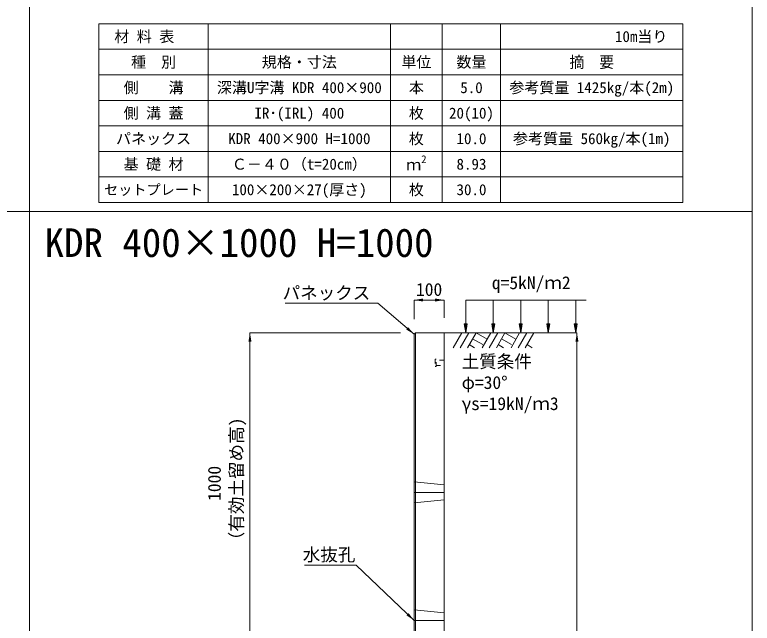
# Model space of a CAD drawing. Units: millimetres at full size. Extents: x 172874 to 217143, y 854931 to 903297.
# Drawn here: x 214694 to 217143, y 857964 to 859984 of the extents above; entities that cross this region are included whole.
import ezdxf
from ezdxf.enums import TextEntityAlignment as Align

# ---------------------------------------------------------------- set-up
doc = ezdxf.new("R2010")
doc.units = ezdxf.units.MM
doc.header["$LTSCALE"] = 20
doc.linetypes.add('DASHED', pattern=[7.5, 6, -1.5])
doc.linetypes.add('USER3', pattern=[1.35, 0.75, -0.6])
for name, color, linetype, lineweight in [('0_2', 7, 'Continuous', 20), ('Defpoints_3', 8, 'Continuous', 0), ('パネックスKDR', 2, 'Continuous', 13), ('図枠', 5, 'Continuous', 13), ('寸法・材料表', 7, 'Continuous', 13), ('寸法線', 7, 'Continuous', 13), ('引出線', 4, 'Continuous', 13), ('補助線', 8, 'Continuous', 13), ('ｲﾝｻｰﾄ', 3, 'USER3', 5), ('ﾊｯﾁﾝｸﾞ', 7, 'Continuous', 5)]:
    doc.layers.add(name, color=color, linetype=linetype, lineweight=lineweight)
doc.layers.add('文字', color=7, linetype='Continuous')
doc.styles.add('ＭＳ ゴシック', font='')
doc.styles.add('ＭＳ Ｐゴシック', font='')
doc.styles.get('ＭＳ ゴシック').set_extended_font_data('MS Gothic')
doc.styles.get('ＭＳ Ｐゴシック').set_extended_font_data('MS PGothic')

# ---------------------------------------------------------------- blocks, each defined once
blk = doc.blocks.new('filled_arrow')
at = {"color": 0, "linetype": 'Continuous', "lineweight": -2}
blk.add_solid([(7.5, 1.25), (0, 0), (7.5, -1.25)], dxfattribs=at)

msp = doc.modelspace()

# ---------------------------------------------------------------- hatches: boundary and pattern name
at = {"layer": '寸法線'}
for points in [[(216196.31, 858958.52), (216191.31, 858928.52), (216186.31, 858958.52)], [(216287.73, 858958.52), (216282.73, 858928.52), (216277.73, 858958.52)], [(216379.14, 858958.52), (216374.14, 858928.52), (216369.14, 858958.52)], [(216470.55, 858958.52), (216465.55, 858928.52), (216460.55, 858958.52)], [(216561.93, 858958.52), (216556.93, 858928.52), (216551.93, 858958.52)]]:
    msp.add_hatch(color=256, dxfattribs=at).paths.add_polyline_path(points)

# ---------------------------------------------------------------- linework, layer by layer
at = {"layer": '0_2'}
msp.add_line((216119.9, 858928.52), (216519.9, 858928.52), dxfattribs=at)
at = {"layer": 'Defpoints_3'}
for p, q in [((214973.45, 859954.4), (216912.35, 859954.4)), ((214973.45, 859954.4), (214973.45, 859869.22)), ((215336.45, 859954.4), (215336.45, 859869.22)), ((215941.45, 859954.4), (215941.45, 859869.22)), ((216113.75, 859954.4), (216113.75, 859869.22)), ((216307.35, 859954.4), (216307.35, 859869.22)), ((216912.35, 859954.4), (216912.35, 859869.22))]:
    msp.add_line(p, q, dxfattribs=at)
at = {"layer": 'パネックスKDR'}
for p, q in [((216019.9, 858923.52), (216024.9, 858928.52)), ((216024.9, 858928.52), (216119.9, 858928.52)), ((216119.9, 858928.52), (216119.9, 856673.52)), ((216019.9, 858923.52), (216019.9, 857928.52))]:
    msp.add_line(p, q, dxfattribs=at)
at = {"layer": 'パネックスKDR', "lineweight": 5}
msp.add_line((216024.9, 858928.52), (216024.9, 857928.52), dxfattribs=at)
at = {"layer": 'パネックスKDR', "linetype": 'DASHED', "lineweight": 9}
for p, q in [((216019.9, 858433.52), (216119.9, 858423.52)), ((216019.9, 858363.52), (216119.9, 858373.52)), ((216019.9, 858008.52), (216119.9, 857998.52))]:
    msp.add_line(p, q, dxfattribs=at)
at = {"layer": '図枠'}
for p, q in [((214742.9, 874031.02), (214742.9, 855531.02)), ((217142.9, 874031.02), (217142.9, 855531.02)), ((196742.9, 859331.02), (217142.9, 859331.02))]:
    msp.add_line(p, q, dxfattribs=at)
at = {"layer": '寸法・材料表'}
for p, q in [((214973.45, 859869.22), (216912.35, 859869.22)), ((214973.45, 859869.22), (214973.45, 859361.02)), ((215336.45, 859869.22), (215336.45, 859361.02)), ((215941.45, 859869.22), (215941.45, 859361.02)), ((216113.75, 859869.22), (216113.75, 859361.02)), ((216307.35, 859869.22), (216307.35, 859361.02)), ((216912.35, 859869.22), (216912.35, 859361.02)), ((214973.45, 859784.52), (216912.35, 859784.52)), ((214973.45, 859699.82), (216912.35, 859699.82)), ((214973.45, 859615.12), (216912.35, 859615.12)), ((214973.45, 859530.42), (216912.35, 859530.42)), ((214973.45, 859445.72), (216912.35, 859445.72)), ((214973.45, 859361.02), (216912.35, 859361.02))]:
    msp.add_line(p, q, dxfattribs=at)
at = {"layer": '寸法線'}
for p, q in [((216019.9, 859037.07), (216119.9, 859037.07)), ((216019.9, 858973.52), (216019.9, 859037.07)), ((216119.9, 858978.52), (216119.9, 859037.07)), ((215474.9, 857928.52), (215474.9, 858928.52)), ((215974.9, 858928.52), (215474.9, 858928.52)), ((216169.9, 858928.52), (216560.74, 858928.52)), ((216560.74, 856673.52), (216560.74, 858928.52))]:
    msp.add_line(p, q, dxfattribs=at)
at = {"layer": '寸法線', "lineweight": 9}
for p, q in [((216591.31, 859037.07), (216191.31, 859037.07)), ((216191.31, 858958.52), (216191.31, 859037.07)), ((216282.73, 858958.52), (216282.73, 859037.07)), ((216374.14, 858958.52), (216374.14, 859037.07)), ((216465.55, 858958.52), (216465.55, 859037.07)), ((216556.93, 858958.52), (216556.93, 859037.07))]:
    msp.add_line(p, q, dxfattribs=at)
for points in [[(216196.31, 858958.52), (216191.31, 858928.52), (216186.31, 858958.52)], [(216287.73, 858958.52), (216282.73, 858928.52), (216277.73, 858958.52)], [(216379.14, 858958.52), (216374.14, 858928.52), (216369.14, 858958.52)], [(216470.55, 858958.52), (216465.55, 858928.52), (216460.55, 858958.52)], [(216561.93, 858958.52), (216556.93, 858928.52), (216551.93, 858958.52)]]:
    msp.add_lwpolyline(points, close=True, dxfattribs=at)
at = {"layer": '引出線'}
for points in [[(216019.9, 858923.52), (215899.69, 859026.98), (215591.44, 859026.98)], [(216019.9, 857973.52), (215827.44, 858156.97), (215655.7, 858156.97)]]:
    msp.add_lwpolyline(points, dxfattribs=at)
at = {"layer": '補助線'}
for p, q in [((216019.9, 858398.52), (216119.9, 858398.52)), ((216019.9, 857973.52), (216119.9, 857973.52))]:
    msp.add_line(p, q, dxfattribs=at)
at = {"layer": 'ｲﾝｻｰﾄ'}
for p, q in [((216089.9, 858841.02), (216089.9, 858816.02)), ((216092.9, 858841.02), (216089.9, 858841.02)), ((216092.9, 858816.02), (216092.9, 858841.02)), ((216119.9, 858837.02), (216092.9, 858837.02)), ((216089.9, 858816.02), (216092.9, 858816.02)), ((216092.9, 858820.02), (216119.9, 858820.02))]:
    msp.add_line(p, q, dxfattribs=at)
at = {"layer": 'ﾊｯﾁﾝｸﾞ', "lineweight": 9}
for p, q in [((216178.55, 858928.51), (216149.9, 858878.89)), ((216202.17, 858928.51), (216173.52, 858878.89)), ((216225.79, 858928.51), (216197.14, 858878.89)), ((216225.79, 858928.51), (216262.36, 858907.4)), ((216274.55, 858928.51), (216245.9, 858878.89)), ((216298.17, 858928.51), (216269.52, 858878.89)), ((216321.79, 858928.51), (216293.14, 858878.89)), ((216321.79, 858928.51), (216358.36, 858907.4)), ((216370.55, 858928.51), (216341.9, 858878.89)), ((216394.17, 858928.51), (216365.52, 858878.89)), ((216417.79, 858928.51), (216389.14, 858878.89)), ((216214.37, 858908.73), (216247.78, 858889.44)), ((216310.37, 858908.73), (216343.78, 858889.44)), ((216202.95, 858888.95), (216220.36, 858878.89)), ((216298.95, 858888.95), (216316.36, 858878.89)), ((216394.95, 858888.95), (216412.36, 858878.89))]:
    msp.add_line(p, q, dxfattribs=at)

# ---------------------------------------------------------------- block references
at = {"layer": '寸法線', "xscale": 4, "yscale": 4}
msp.add_blockref('filled_arrow', (216019.9, 859037.07), dxfattribs=at)
for p, rotation in [((216119.9, 859037.07), 180), ((215474.9, 858928.52), 270), ((216560.74, 858928.52), 270)]:
    msp.add_blockref('filled_arrow', p, dxfattribs=dict(at, rotation=rotation))
at = {"layer": '引出線', "xscale": 4, "yscale": 4}
for p, rotation in [((216019.9, 858923.52), 139.3), ((216019.9, 857973.52), 136.4)]:
    msp.add_blockref('filled_arrow', p, dxfattribs=dict(at, rotation=rotation))

# ---------------------------------------------------------------- texts
at = {"layer": '寸法・材料表', "style": 'ＭＳ ゴシック'}
msp.add_text('\u3000材 料 表', height=36.55, dxfattribs=at).set_placement((214974.61, 859911.81), align=Align.MIDDLE_LEFT)
msp.add_text('10m当り\u3000', height=36.55, dxfattribs=at).set_placement((216911.19, 859911.81), align=Align.MIDDLE_RIGHT)
for s, height, p in [('種\u3000別', 36.55, (215154.95, 859826.87)), ('規格・寸法', 36.55, (215638.95, 859826.87)), ('単位', 36.55, (216027.6, 859826.87)), ('数量', 36.55, (216210.55, 859826.87)), ('側\u3000\u3000溝', 36.55, (215154.95, 859742.17)), ('深溝U字溝 KDR 400×900', 36.55, (215638.95, 859742.17)), ('本', 36.55, (216027.6, 859742.17)), ('参考質量 1425kg/本(2m)', 36.55, (216609.85, 859742.17)), ('5.0', 36.55, (216210.55, 859742.17)), ('側 溝 蓋', 36.55, (215154.95, 859657.47)), ('IR･(IRL) 400', 36.55, (215638.95, 859657.47)), ('枚', 36.55, (216027.6, 859657.47)), ('20(10)', 36.55, (216210.55, 859657.47)), ('パネックス', 36.55, (215154.95, 859572.77)), ('KDR 400×900 H=1000', 36.55, (215638.95, 859572.77)), ('枚', 36.55, (216027.6, 859572.77)), ('10.0', 36.55, (216210.55, 859572.77)), ('参考質量 560kg/本(1m)', 36.55, (216609.85, 859572.77)), ('基 礎 材', 36.55, (215154.95, 859488.07)), ('Ｃ－４０（t=20cm）', 36.55, (215638.95, 859488.07)), ('8.93', 36.55, (216210.55, 859488.07)), ('セットプレート', 34.46, (215154.95, 859403.37)), ('100×200×27(厚さ)', 36.55, (215638.95, 859403.37)), ('枚', 36.55, (216027.6, 859403.37)), ('30.0', 36.55, (216210.55, 859403.37))]:
    msp.add_text(s, height=height, dxfattribs=at).set_placement(p, align=Align.MIDDLE_CENTER)
at = {"layer": '寸法・材料表', "style": 'ＭＳ Ｐゴシック', "width": 0.95}
msp.add_text('摘\u3000要', height=38.1, dxfattribs=at).set_placement((216609.85, 859826.87), align=Align.MIDDLE_CENTER)
at = {"layer": '寸法・材料表', "style": 'ＭＳ ゴシック'}
for s, height, p in [('2', 25.59, (216043.8, 859484.1)), ('ｍ', 36.55, (215993.95, 859457.15))]:
    msp.add_text(s, height=height, dxfattribs=at).set_placement(p, align=Align.BOTTOM_LEFT)
at = {"layer": '寸法線', "style": 'ＭＳ ゴシック'}
msp.add_text('100', height=42.72, dxfattribs=at).set_placement((216069.9, 859072.07), align=Align.MIDDLE_CENTER)
for s, p in [('土質条件', (216177.86, 858854.53)), ('φ=30°', (216177.86, 858784.53)), ('γs=19kN/ｍ3', (216177.86, 858714.53))]:
    msp.add_text(s, height=42.72, dxfattribs=at).set_placement(p, align=Align.TOP_LEFT)
for s, p in [('（有効土留め高)', (215464.1, 858209.99)), ('1000', (215390.98, 858370.25))]:
    msp.add_text(s, height=42.72, rotation=90, dxfattribs=at).set_placement(p, align=Align.BOTTOM_LEFT)
at = {"layer": '引出線', "style": 'ＭＳ ゴシック'}
for s, p in [('パネックス', (215874.69, 859082.12)), ('水抜孔', (215825.19, 858213.25))]:
    msp.add_text(s, height=42.72, dxfattribs=at).set_placement(p, align=Align.TOP_RIGHT)
at = {"layer": '文字', "style": 'ＭＳ ゴシック'}
for s, height, p in [('KDR 400×1000 H=1000', 94.94, (214792.9, 859151.52)), ('q=5kN/ｍ2', 42.72, (216278.2, 859060.34))]:
    msp.add_text(s, height=height, dxfattribs=at).set_placement(p, align=Align.BOTTOM_LEFT)

doc.saveas('drawing.dxf')
